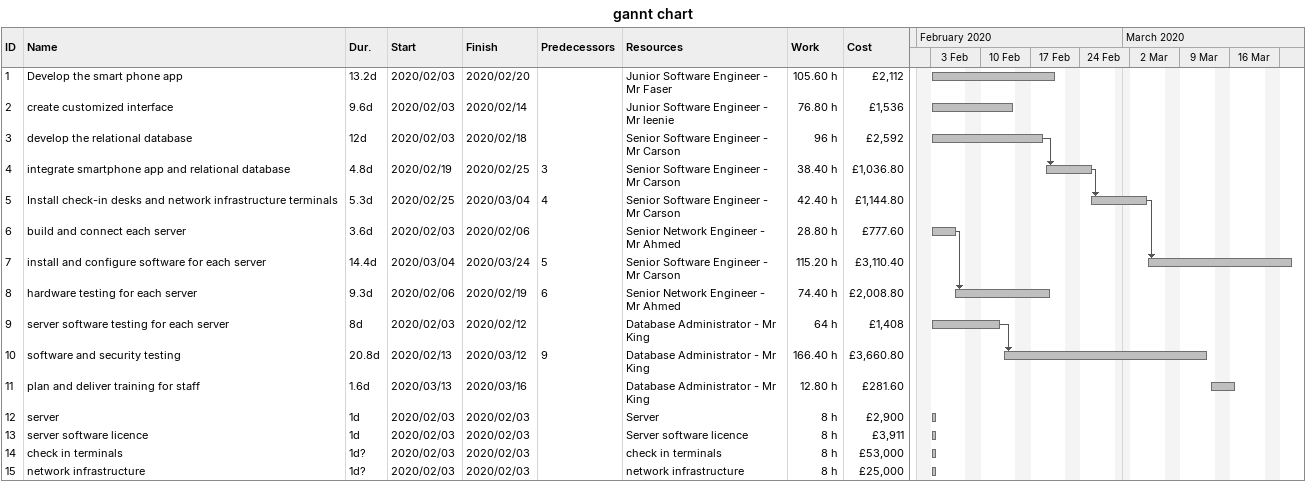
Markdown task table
gannt chart

| ID | Task | Duration | Start | Finish | Predecessors | Resources | Work (h) | Cost (£) |
|---|---|---|---|---|---|---|---|---|
| 1 | Develop the smart phone app | 13.2d | 2020-02-03 | 2020-02-20 |  | Junior Software Engineer - Mr Faser | 105.60 | 2112 |
| 2 | create customized interface | 9.6d | 2020-02-03 | 2020-02-14 |  | Junior Software Engineer - Mr leenie | 76.80 | 1536 |
| 3 | develop the relational database | 12d | 2020-02-03 | 2020-02-18 |  | Senior Software Engineer - Mr Carson | 96 | 2592 |
| 4 | integrate smartphone app and relational database | 4.8d | 2020-02-19 | 2020-02-25 | 3 | Senior Software Engineer - Mr Carson | 38.40 | 1036.80 |
| 5 | Install check-in desks and network infrastructure terminals | 5.3d | 2020-02-25 | 2020-03-04 | 4 | Senior Software Engineer - Mr Carson | 42.40 | 1144.80 |
| 6 | build and connect each server | 3.6d | 2020-02-03 | 2020-02-06 |  | Senior Network Engineer - Mr Ahmed | 28.80 | 777.60 |
| 7 | install and configure software for each server | 14.4d | 2020-03-04 | 2020-03-24 | 5 | Senior Software Engineer - Mr Carson | 115.20 | 3110.40 |
| 8 | hardware testing for each server | 9.3d | 2020-02-06 | 2020-02-19 | 6 | Senior Network Engineer - Mr Ahmed | 74.40 | 2008.80 |
| 9 | server software testing for each server | 8d | 2020-02-03 | 2020-02-12 |  | Database Administrator - Mr King | 64 | 1408 |
| 10 | software and security testing | 20.8d | 2020-02-13 | 2020-03-12 | 9 | Database Administrator - Mr King | 166.40 | 3660.80 |
| 11 | plan and deliver training for staff | 1.6d | 2020-03-13 | 2020-03-16 |  | Database Administrator - Mr King | 12.80 | 281.60 |
| 12 | server | 1d | 2020-02-03 | 2020-02-03 |  | Server | 8 | 2900 |
| 13 | server software licence | 1d | 2020-02-03 | 2020-02-03 |  | Server software licence | 8 | 3911 |
| 14 | check in terminals | 1d? | 2020-02-03 | 2020-02-03 |  | check in terminals | 8 | 53000 |
| 15 | network infrastructure | 1d? | 2020-02-03 | 2020-02-03 |  | network infrastructure | 8 | 25000 |
